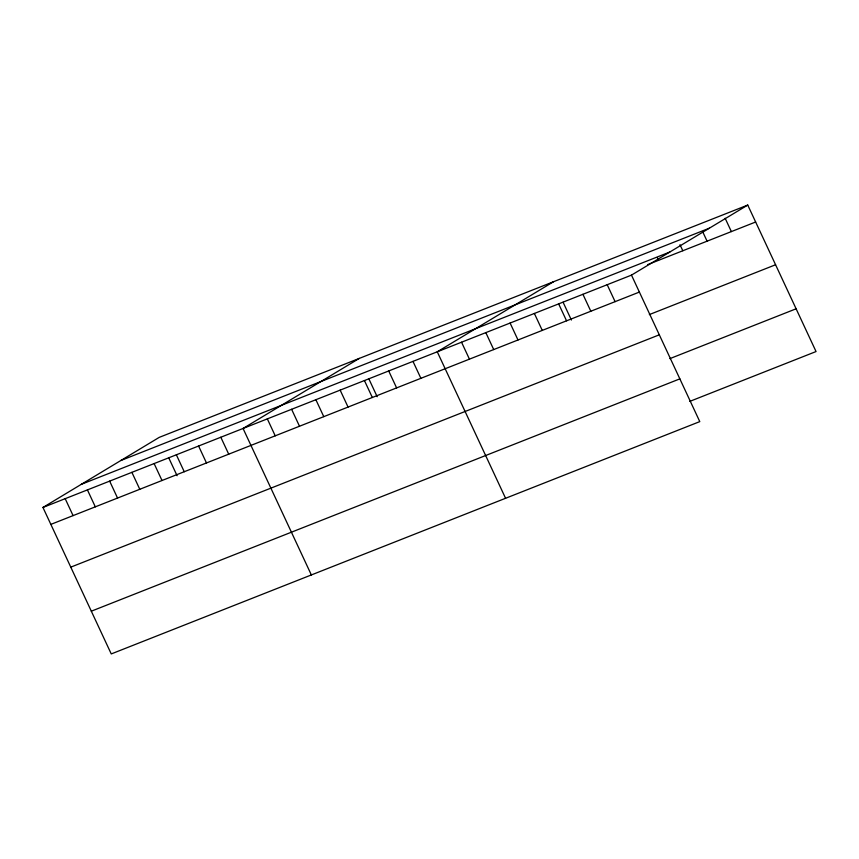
<?xml version="1.0" encoding="UTF-8"?>
<svg xmlns="http://www.w3.org/2000/svg" width="859" height="859" viewBox="0 0 859 859"><rect width="100%" height="100%" fill="white"/><g stroke="black" fill="none" stroke-linecap="round" stroke-linejoin="round"><path stroke-width="1.29" d="M747.749 205.065L631.483 275.127L699.784 421.619L111.251 653.935L42.95 507.454L159.216 437.381L747.749 205.065L816.05 351.546L689.809 401.378M359.309 358.396L243.054 428.458L311.355 574.95M553.529 281.731L437.263 351.793L505.575 498.284M120.851 460.51L709.373 228.183M81.315 484.326L669.848 252.009M647.611 264.647L755.641 222.009M42.95 507.454L631.483 275.127M50.853 524.387L639.375 292.071M649.34 314.587L775.58 264.755M70.782 567.144L659.315 334.817M669.88 358.632L796.11 308.8M91.322 611.189L679.856 378.862M725.157 218.283L731.363 231.586M702.576 231.49L707.086 241.175M679.995 244.708L682.808 250.753M657.403 257.915L658.531 260.341M607.206 284.716L615.098 301.649M582.928 294.293L590.82 311.237M563.085 302.228L571.396 320.042M558.651 303.882L566.553 320.815M534.373 313.46L542.276 330.404M510.096 323.048L517.998 339.981M485.818 332.626L493.721 349.57M461.541 342.215L469.443 359.159M412.986 361.381L420.889 378.325M388.708 370.959L396.611 387.903M368.876 378.894L377.176 396.708M364.431 380.548L372.334 397.492M340.153 390.126L348.056 407.069M315.876 399.714L323.779 416.658M291.609 409.292L299.501 426.236M267.332 418.881L275.224 435.824M220.817 437.242L228.719 454.175M198.579 446.014L206.482 462.958M176.353 454.798L184.245 471.731M168.772 457.89L177.083 475.703M154.115 463.57L162.018 480.514M131.889 472.343L139.781 489.286M109.651 481.126L117.554 498.059M87.414 489.898L95.317 506.842M65.187 498.671L73.079 515.615"/></g></svg>
